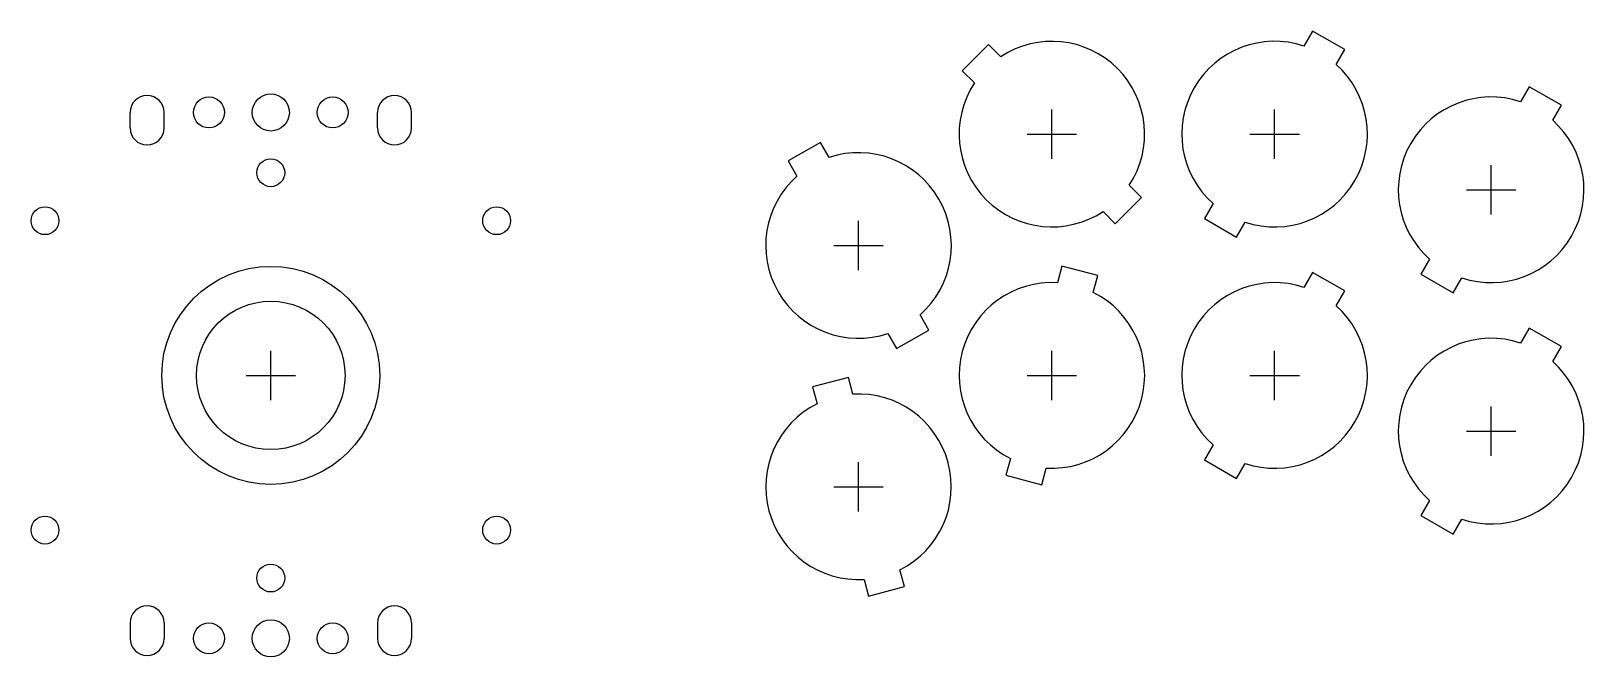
# Model space of a CAD drawing. Header units: millimetres. Extents: x -39 to 212, y -46 to 56.
import ezdxf

# ---------------------------------------------------------------- set-up
doc = ezdxf.new("R2010")
doc.units = ezdxf.units.MM
for name, color, linetype in [('BUTTONS', 1, 'Continuous'), ('GL_PLATE_HOLES', 2, 'Continuous'), ('JOYSTICK_BORE_24', 5, 'Continuous'), ('JOYSTICK_BORE_35.25', 3, 'Continuous'), ('REFERENCE', 8, 'Continuous')]:
    doc.layers.add(name, color=color, linetype=linetype)

msp = doc.modelspace()

# ---------------------------------------------------------------- linework, layer by layer
at = {"layer": 'BUTTONS'}
for points in [[(167, 53.23, 0.816497), (152.3, 27.77), (150.9, 25.34), (156.1, 22.34), (157.5, 24.77, 0.816497), (172.2, 50.23), (173.6, 52.66), (168.4, 55.66)], [(113.74, 47.27, 0.816497), (134.52, 26.49), (136.5, 24.5), (140.75, 28.75), (138.76, 30.73, 0.816497), (117.98, 51.51), (116, 53.5), (111.75, 49.25)], [(202, 44.23, 0.816497), (187.3, 18.77), (185.9, 16.34), (191.1, 13.34), (192.5, 15.77, 0.816497), (207.2, 41.23), (208.6, 43.66), (203.4, 46.66)], [(85.05, 32.23, 0.816497), (99.75, 6.77), (101.15, 4.34), (106.35, 7.34), (104.95, 9.77, 0.816497), (90.25, 35.23), (88.85, 37.66), (83.65, 34.66)], [(127.16, 14.97, 0.816497), (119.55, -13.42), (118.82, -16.13), (124.62, -17.68), (125.34, -14.97, 0.816497), (132.95, 13.42), (133.68, 16.13), (127.88, 17.68)], [(167, 14.23, 0.816497), (152.3, -11.23), (150.9, -13.66), (156.1, -16.66), (157.5, -14.23, 0.816497), (172.2, 11.23), (173.6, 13.66), (168.4, 16.66)], [(202, 5.23, 0.816497), (187.3, -20.23), (185.9, -22.66), (191.1, -25.66), (192.5, -23.23, 0.816497), (207.2, 2.23), (208.6, 4.66), (203.4, 7.66)], [(88.3, -4.58, 0.816497), (95.91, -32.97), (96.63, -35.68), (102.43, -34.13), (101.7, -31.42, 0.816497), (94.09, -3.03), (93.37, -0.32), (87.57, -1.87)]]:
    msp.add_lwpolyline(points, format="xyb", close=True, dxfattribs=at)
at = {"layer": 'GL_PLATE_HOLES'}
for p, q in [((-22.75, 40), (-22.75, 42.5)), ((-17.25, 40), (-17.25, 42.5)), ((17.25, 40), (17.25, 42.5)), ((22.75, 40), (22.75, 42.5)), ((-22.75, -40), (-22.75, -42.5)), ((-17.25, -40), (-17.25, -42.5)), ((17.25, -40), (17.25, -42.5)), ((22.75, -40), (22.75, -42.5))]:
    msp.add_line(p, q, dxfattribs=at)
for centre, radius in [((0, 42.5), 3), ((-10, 42.5), 2.5), ((10, 42.5), 2.5), ((0, 32.75), 2.25), ((-36.5, 25), 2.25), ((36.5, 25), 2.25), ((-36.5, -25), 2.25), ((36.5, -25), 2.25), ((0, -32.75), 2.25), ((-10, -42.5), 2.5), ((0, -42.5), 3), ((10, -42.5), 2.5)]:
    msp.add_circle(centre, radius, dxfattribs=at)
for centre, start, end in [((-20, 42.5), 0, 180), ((20, 42.5), 0, 180), ((-20, 40), 180, 360), ((20, 40), 180, 360), ((-20, -40), 0, 180), ((20, -40), 0, 180), ((-20, -42.5), -180, 0), ((20, -42.5), -180, 0)]:
    msp.add_arc(centre, 2.75, start, end, dxfattribs=at)
at = {"layer": 'JOYSTICK_BORE_24'}
msp.add_circle((0, 0), 12, dxfattribs=at)
at = {"layer": 'JOYSTICK_BORE_35.25'}
msp.add_circle((0, 0), 17.62, dxfattribs=at)
at = {"layer": 'REFERENCE'}
for p, q in [((126.25, 35), (126.25, 43)), ((162.25, 35), (162.25, 43)), ((122.25, 39), (130.25, 39)), ((158.25, 39), (166.25, 39)), ((197.25, 26), (197.25, 34)), ((193.25, 30), (201.25, 30)), ((95, 17), (95, 25)), ((91, 21), (99, 21)), ((0, -4), (0, 4)), ((126.25, -4), (126.25, 4)), ((162.25, -4), (162.25, 4)), ((-4, 0), (4, 0)), ((122.25, 0), (130.25, 0)), ((158.25, 0), (166.25, 0)), ((197.25, -13), (197.25, -5)), ((193.25, -9), (201.25, -9)), ((95, -22), (95, -14)), ((91, -18), (99, -18))]:
    msp.add_line(p, q, dxfattribs=at)

doc.saveas('drawing.dxf')
